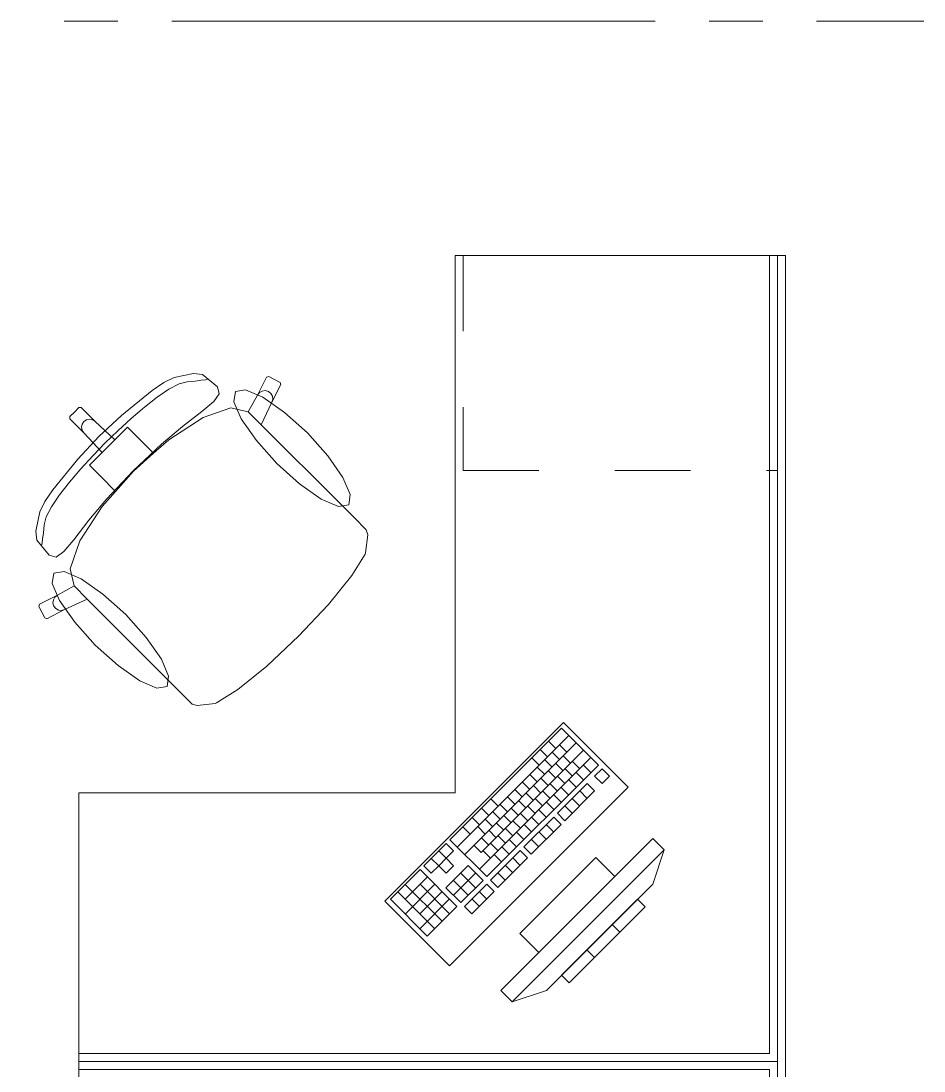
# Model space of a CAD drawing. Header units: inches. Extents: x -38 to 5698, y -33 to 92.
# Drawn here: x 289.594 to 291.275, y 18.946 to 20.9 of the extents above; entities that cross this region are included whole.
import ezdxf

# ---------------------------------------------------------------- set-up
doc = ezdxf.new("R2010")
doc.units = ezdxf.units.IN
doc.header["$MEASUREMENT"] = 0
doc.linetypes.add('Punto & Raya', pattern=[0.65, 0.5, -0.075, 0, -0.075])
doc.linetypes.add('Rayas', pattern=[0.282222, 0.141111, -0.141111])
doc.layers.add('02 _ ARQ _ ALB _ Ejes Generales', color=7, linetype='Continuous')
doc.layers.add('Interior - Mobiliario', color=7, linetype='Continuous')

msp = doc.modelspace()

# ---------------------------------------------------------------- linework, layer by layer
at = {"layer": '02 _ ARQ _ ALB _ Ejes Generales', "color": 252, "linetype": 'Punto & Raya', "lineweight": 13}
for p, q in [((288.2749, 20.9), (290.2749, 20.9)), ((290.2749, 20.9), (291.2749, 20.9))]:
    msp.add_line(p, q, dxfattribs=at)
at = {"layer": 'Interior - Mobiliario', "color": 175, "linetype": 'Rayas', "lineweight": 13}
for p, q in [((290.4173, 20.4638), (290.4173, 20.0638)), ((290.4173, 20.0638), (291.0023, 20.0638))]:
    msp.add_line(p, q, dxfattribs=at)
at = {"layer": 'Interior - Mobiliario', "color": 175, "linetype": 'Continuous', "lineweight": 13}
for p, q in [((291.0173, 20.4638), (290.9873, 20.4638)), ((290.9873, 20.4638), (290.9873, 18.9788)), ((291.0173, 18.9788), (291.0173, 20.4638)), ((289.9155, 20.2441), (289.8794, 20.2364)), ((289.9323, 20.2423), (289.9155, 20.2441)), ((289.9601, 20.2191), (289.9323, 20.2423)), ((289.8601, 20.2274), (289.8384, 20.2125)), ((289.8794, 20.2364), (289.8601, 20.2274)), ((289.8698, 20.2148), (289.8886, 20.2247)), ((289.8886, 20.2247), (289.9034, 20.2286)), ((289.9034, 20.2286), (289.9188, 20.2298)), ((289.9188, 20.2298), (289.9295, 20.2318)), ((289.9295, 20.2318), (289.9376, 20.2326)), ((289.9376, 20.2326), (289.9421, 20.2334)), ((290.0515, 20.2371), (290.0345, 20.204)), ((290.0555, 20.2384), (290.0515, 20.2371)), ((290.0769, 20.2276), (290.0555, 20.2384)), ((290.0612, 20.1905), (290.0782, 20.2236)), ((290.0782, 20.2236), (290.0769, 20.2276)), ((289.8384, 20.2125), (289.7817, 20.1657)), ((289.8479, 20.1999), (289.8698, 20.2148)), ((289.9535, 20.1918), (289.9635, 20.2062)), ((289.9635, 20.2062), (289.9601, 20.2191)), ((290.0345, 20.204), (290.0172, 20.173)), ((290.0382, 20.2086), (290.0345, 20.204)), ((290.0433, 20.2115), (290.0382, 20.2086)), ((290.0491, 20.2122), (290.0433, 20.2115)), ((290.0548, 20.2106), (290.0491, 20.2122)), ((290.0593, 20.207), (290.0548, 20.2106)), ((290.0622, 20.2019), (290.0593, 20.207)), ((290.0628, 20.1961), (290.0622, 20.2019)), ((289.8241, 20.1813), (289.8479, 20.1999)), ((289.9312, 20.1732), (289.9535, 20.1918)), ((290.0416, 20.1487), (290.0612, 20.1905)), ((290.0612, 20.1905), (290.0628, 20.1961)), ((289.6852, 20.1638), (289.6938, 20.1724)), ((289.6852, 20.1596), (289.6852, 20.1638)), ((289.7023, 20.1809), (289.6938, 20.1724)), ((289.7065, 20.1809), (289.7023, 20.1809)), ((289.7326, 20.1548), (289.7065, 20.1809)), ((289.7817, 20.1657), (289.7395, 20.1266)), ((289.7994, 20.1602), (289.8241, 20.1813)), ((289.8951, 20.1453), (289.9312, 20.1732)), ((289.9852, 20.1804), (289.9333, 20.1621)), ((290.0172, 20.173), (289.9852, 20.1804)), ((290.0174, 20.1729), (290.0172, 20.173)), ((290.0174, 20.1729), (290.0416, 20.1487)), ((289.7113, 20.1335), (289.6852, 20.1596)), ((289.7069, 20.1441), (289.7081, 20.1498)), ((289.708, 20.1383), (289.7069, 20.1441)), ((289.7081, 20.1498), (289.7114, 20.1547)), ((289.7163, 20.158), (289.7114, 20.1547)), ((289.722, 20.1592), (289.7163, 20.158)), ((289.7278, 20.1581), (289.722, 20.1592)), ((289.7326, 20.1548), (289.7278, 20.1581)), ((289.7692, 20.1208), (289.7326, 20.1548)), ((289.7928, 20.1445), (289.7692, 20.1208)), ((289.7748, 20.1376), (289.7994, 20.1602)), ((289.8139, 20.1233), (289.7928, 20.1445)), ((289.8558, 20.1126), (289.8951, 20.1453)), ((289.9333, 20.1621), (289.8695, 20.1207)), ((290.1895, 20.0008), (290.0416, 20.1487)), ((289.7004, 20.0844), (289.7395, 20.1266)), ((289.7113, 20.1335), (289.708, 20.1383)), ((289.7453, 20.0969), (289.7113, 20.1335)), ((289.7513, 20.1148), (289.7748, 20.1376)), ((289.7513, 20.1148), (289.7285, 20.0913)), ((289.7453, 20.0969), (289.7572, 20.1089)), ((289.7692, 20.1208), (289.7572, 20.1089)), ((289.803, 20.0631), (289.8558, 20.1126)), ((289.8413, 20.0959), (289.8139, 20.1233)), ((289.8695, 20.1207), (289.8413, 20.0959)), ((289.7285, 20.0913), (289.7059, 20.0667)), ((289.7216, 20.0733), (289.7453, 20.0969)), ((289.8413, 20.0959), (289.8035, 20.0626)), ((289.6536, 20.0277), (289.7004, 20.0844)), ((289.7059, 20.0667), (289.6848, 20.042)), ((289.7428, 20.0522), (289.7216, 20.0733)), ((289.7702, 20.0248), (289.7428, 20.0522)), ((289.803, 20.0631), (289.7535, 20.0103)), ((289.7702, 20.0248), (289.8035, 20.0626)), ((289.6387, 20.006), (289.6536, 20.0277)), ((289.6848, 20.042), (289.6662, 20.0182)), ((289.6662, 20.0182), (289.6513, 19.9963)), ((289.7535, 20.0103), (289.7208, 19.971)), ((289.7454, 19.9966), (289.7702, 20.0248)), ((289.6297, 19.9867), (289.6387, 20.006)), ((289.6513, 19.9963), (289.6414, 19.9775)), ((289.704, 19.9328), (289.7454, 19.9966)), ((290.215, 19.9753), (290.1895, 20.0008)), ((289.622, 19.9506), (289.6297, 19.9867)), ((289.6414, 19.9775), (289.6375, 19.9627)), ((289.7208, 19.971), (289.6929, 19.9349)), ((290.237, 19.9534), (290.215, 19.9753)), ((289.6238, 19.9338), (289.622, 19.9506)), ((289.6375, 19.9627), (289.6363, 19.9473)), ((290.2398, 19.9441), (290.237, 19.9534)), ((289.647, 19.906), (289.6238, 19.9338)), ((289.6335, 19.9285), (289.6327, 19.924)), ((289.6343, 19.9366), (289.6335, 19.9285)), ((289.6363, 19.9473), (289.6343, 19.9366)), ((289.6929, 19.9349), (289.6743, 19.9126)), ((289.6857, 19.8809), (289.704, 19.9328)), ((290.2358, 19.9102), (290.2398, 19.9441)), ((289.6743, 19.9126), (289.6599, 19.9026)), ((290.235, 19.908), (290.2358, 19.9102)), ((289.6599, 19.9026), (289.647, 19.906)), ((290.21, 19.868), (290.235, 19.908)), ((289.6931, 19.8489), (289.6857, 19.8809)), ((290.1665, 19.8143), (290.21, 19.868)), ((289.629, 19.8146), (289.6621, 19.8316)), ((289.6575, 19.8279), (289.6621, 19.8316)), ((289.6621, 19.8316), (289.6931, 19.8489)), ((289.6932, 19.8487), (289.6931, 19.8489)), ((289.6932, 19.8487), (289.7174, 19.8245)), ((289.6277, 19.8106), (289.629, 19.8146)), ((289.6539, 19.817), (289.6546, 19.8228)), ((289.6555, 19.8113), (289.6539, 19.817)), ((289.6546, 19.8228), (289.6575, 19.8279)), ((289.6591, 19.8068), (289.6555, 19.8113)), ((289.7174, 19.8245), (289.6756, 19.8049)), ((289.8653, 19.6766), (289.7174, 19.8245)), ((290.1109, 19.7552), (290.1658, 19.8135)), ((290.1658, 19.8135), (290.1665, 19.8143)), ((289.6385, 19.7892), (289.6277, 19.8106)), ((289.6756, 19.8049), (289.6425, 19.7879)), ((289.6642, 19.8039), (289.6591, 19.8068)), ((289.67, 19.8033), (289.6642, 19.8039)), ((289.6756, 19.8049), (289.67, 19.8033)), ((289.6425, 19.7879), (289.6385, 19.7892)), ((290.1109, 19.7552), (290.0526, 19.7003)), ((290.0518, 19.6996), (289.9981, 19.6561)), ((290.0526, 19.7003), (290.0518, 19.6996)), ((289.8908, 19.6511), (289.8653, 19.6766)), ((289.9981, 19.6561), (289.9581, 19.6311)), ((289.9127, 19.6291), (289.8908, 19.6511)), ((289.922, 19.6263), (289.9127, 19.6291)), ((289.9559, 19.6303), (289.922, 19.6263)), ((289.9581, 19.6311), (289.9559, 19.6303)), ((290.6004, 19.5842), (290.3927, 19.3765)), ((290.6689, 19.5156), (290.6004, 19.5842)), ((290.6141, 19.5705), (290.4064, 19.3628)), ((290.5761, 19.56), (290.5899, 19.5463)), ((290.6278, 19.5568), (290.4201, 19.3491)), ((290.6415, 19.5431), (290.4511, 19.3527)), ((290.5606, 19.5444), (290.5743, 19.5307)), ((290.5829, 19.5393), (290.5966, 19.5256)), ((290.5968, 19.5532), (290.6105, 19.5395)), ((290.6552, 19.5294), (290.4475, 19.3217)), ((290.545, 19.5288), (290.5587, 19.5151)), ((290.5691, 19.5255), (290.5828, 19.5118)), ((290.5897, 19.5187), (290.6034, 19.505)), ((290.6036, 19.5326), (290.6173, 19.5188)), ((290.6207, 19.5223), (290.6345, 19.5086)), ((290.4612, 19.3079), (290.6689, 19.5156)), ((290.5552, 19.5117), (290.569, 19.4979)), ((290.5759, 19.5049), (290.5896, 19.4911)), ((290.6069, 19.5085), (290.6206, 19.4947)), ((290.6275, 19.5017), (290.6413, 19.488)), ((290.6414, 19.5155), (290.6551, 19.5018)), ((290.6758, 19.5088), (290.662, 19.4949)), ((290.6895, 19.4951), (290.6758, 19.5088)), ((290.5275, 19.484), (290.5413, 19.4702)), ((290.5414, 19.4978), (290.5551, 19.4841)), ((290.562, 19.491), (290.5757, 19.4773)), ((290.5792, 19.4808), (290.5929, 19.467)), ((290.6481, 19.4811), (290.5927, 19.4257)), ((290.5931, 19.4946), (290.6068, 19.4809)), ((290.6137, 19.4878), (290.6274, 19.4741)), ((290.6618, 19.4674), (290.6481, 19.4811)), ((290.662, 19.4949), (290.6757, 19.4812)), ((290.6757, 19.4812), (290.6895, 19.4951)), ((290.5137, 19.4701), (290.5274, 19.4564)), ((290.5343, 19.4633), (290.548, 19.4496)), ((290.5482, 19.4772), (290.5619, 19.4635)), ((290.5654, 19.4669), (290.5791, 19.4532)), ((290.586, 19.4601), (290.5997, 19.4464)), ((290.5998, 19.474), (290.6136, 19.4603)), ((290.6064, 19.412), (290.6618, 19.4674)), ((290.6343, 19.4673), (290.648, 19.4535)), ((290.4688, 19.4527), (290.4825, 19.439)), ((290.486, 19.4424), (290.4997, 19.4287)), ((290.4998, 19.4563), (290.5136, 19.4425)), ((290.5205, 19.4495), (290.5342, 19.4358)), ((290.5515, 19.4531), (290.5652, 19.4394)), ((290.5721, 19.4463), (290.5859, 19.4326)), ((290.6204, 19.4534), (290.6341, 19.4397)), ((290.4515, 19.4354), (290.4652, 19.4216)), ((290.4722, 19.4286), (290.4859, 19.4149)), ((290.4928, 19.4218), (290.5065, 19.4081)), ((290.5066, 19.4356), (290.5204, 19.4219)), ((290.5238, 19.4254), (290.5375, 19.4117)), ((290.5377, 19.4392), (290.5514, 19.4255)), ((290.5583, 19.4324), (290.572, 19.4187)), ((290.5927, 19.4257), (290.6064, 19.412)), ((290.6066, 19.4396), (290.6203, 19.4258)), ((290.4169, 19.4007), (290.4306, 19.387)), ((290.4342, 19.418), (290.4479, 19.4043)), ((290.4445, 19.4009), (290.4582, 19.3872)), ((290.4583, 19.4147), (290.472, 19.401)), ((290.4789, 19.4079), (290.4927, 19.3942)), ((290.51, 19.4115), (290.5237, 19.3978)), ((290.5858, 19.4188), (290.5304, 19.3634)), ((290.5306, 19.4047), (290.5443, 19.391)), ((290.5441, 19.3497), (290.5995, 19.4051)), ((290.5445, 19.4186), (290.5582, 19.4049)), ((290.5719, 19.4049), (290.5857, 19.3912)), ((290.5995, 19.4051), (290.5858, 19.4188)), ((290.4651, 19.3941), (290.4788, 19.3804)), ((290.4823, 19.3838), (290.496, 19.3701)), ((290.4961, 19.3977), (290.5098, 19.384)), ((290.5168, 19.3909), (290.5305, 19.3772)), ((290.5581, 19.3911), (290.5718, 19.3774)), ((290.3857, 19.3696), (290.3442, 19.328)), ((290.3995, 19.3559), (290.3857, 19.3696)), ((290.3927, 19.3765), (290.4612, 19.3079)), ((290.4374, 19.3664), (290.4511, 19.3527)), ((290.4512, 19.3802), (290.465, 19.3665)), ((290.4684, 19.37), (290.4821, 19.3563)), ((290.77, 19.3789), (290.4872, 19.0961)), ((290.4891, 19.3632), (290.5028, 19.3495)), ((290.5029, 19.377), (290.5166, 19.3633)), ((290.5304, 19.3634), (290.5441, 19.3497)), ((290.5443, 19.3772), (290.558, 19.3635)), ((290.7913, 19.3577), (290.77, 19.3789)), ((290.3719, 19.3557), (290.3856, 19.342)), ((290.3856, 19.342), (290.3995, 19.3559)), ((290.4546, 19.3561), (290.4683, 19.3424)), ((290.5235, 19.3565), (290.4681, 19.3011)), ((290.4752, 19.3493), (290.4889, 19.3356)), ((290.4818, 19.2874), (290.5372, 19.3428)), ((290.5084, 19.0748), (290.7913, 19.3577)), ((290.5096, 19.3426), (290.5233, 19.3289)), ((290.664, 19.3435), (290.5226, 19.2021)), ((290.5372, 19.3428), (290.5235, 19.3565)), ((290.6993, 19.3082), (290.664, 19.3435)), ((290.7913, 19.3577), (290.77, 19.294)), ((290.3442, 19.328), (290.3579, 19.3143)), ((290.3579, 19.3143), (290.3718, 19.3282)), ((290.358, 19.3419), (290.3718, 19.3282)), ((290.3856, 19.342), (290.3718, 19.3282)), ((290.3718, 19.3282), (290.3855, 19.3145)), ((290.4269, 19.3284), (290.3853, 19.2869)), ((290.3855, 19.3145), (290.3993, 19.3283)), ((290.3993, 19.3283), (290.3856, 19.342)), ((290.4543, 19.301), (290.4269, 19.3284)), ((290.4958, 19.3288), (290.5095, 19.3151)), ((290.3373, 19.3211), (290.2819, 19.2657)), ((290.351, 19.3074), (290.3094, 19.2659)), ((290.4058, 19.2525), (290.3373, 19.3211)), ((290.4406, 19.3147), (290.3991, 19.2732)), ((290.413, 19.3146), (290.4405, 19.2872)), ((290.4819, 19.3149), (290.4957, 19.3012)), ((290.5579, 19.1668), (290.6993, 19.3082)), ((290.3647, 19.2937), (290.3093, 19.2383)), ((290.3096, 19.2934), (290.3781, 19.2249)), ((290.3371, 19.2936), (290.392, 19.2387)), ((290.3853, 19.2869), (290.4128, 19.2595)), ((290.3992, 19.3007), (290.4266, 19.2733)), ((290.4128, 19.2595), (290.4543, 19.301)), ((290.4612, 19.2942), (290.4196, 19.2526)), ((290.4749, 19.2804), (290.4612, 19.2942)), ((290.4681, 19.3011), (290.4818, 19.2874)), ((290.77, 19.294), (290.5721, 19.0961)), ((290.2819, 19.2657), (290.3505, 19.1972)), ((290.2957, 19.2796), (290.3643, 19.211)), ((290.3921, 19.2663), (290.3367, 19.2109)), ((290.3784, 19.28), (290.3369, 19.2384)), ((290.4333, 19.2389), (290.4749, 19.2804)), ((290.4335, 19.2665), (290.4472, 19.2527)), ((290.4473, 19.2803), (290.461, 19.2666)), ((290.7418, 19.2658), (290.6003, 19.1243)), ((290.7559, 19.2516), (290.7418, 19.2658)), ((290.3505, 19.1972), (290.4058, 19.2525)), ((290.4196, 19.2526), (290.4333, 19.2389)), ((290.6145, 19.1102), (290.7559, 19.2516)), ((290.6946, 19.2186), (290.7088, 19.2045)), ((290.5226, 19.2021), (290.5579, 19.1668)), ((290.6475, 19.1715), (290.6616, 19.1573)), ((290.6003, 19.1243), (290.6145, 19.1102)), ((290.4872, 19.0961), (290.5084, 19.0748)), ((290.5084, 19.0748), (290.5721, 19.0961)), ((289.7023, 18.9788), (289.7023, 18.9488)), ((290.9873, 18.9788), (289.7023, 18.9788)), ((291.0173, 18.9488), (291.0173, 18.9788)), ((289.7023, 18.9488), (290.9873, 18.9488)), ((290.9873, 18.9488), (290.9873, 17.4638)), ((291.0173, 17.4638), (291.0173, 18.9488))]:
    msp.add_line(p, q, dxfattribs=at)
at = {"layer": 'Interior - Mobiliario', "color": 175, "linetype": 'Continuous', "lineweight": 13, "flags": 128}
for points in [[(291.0023, 18.9638), (291.0023, 20.4638), (290.4023, 20.4638), (290.4023, 19.4638), (289.7023, 19.4638), (289.7023, 18.9638)], [(290.1274, 20.1336), (290.0849, 20.1718), (290.0446, 20.1998), (290.0125, 20.2134), (289.9936, 20.2105), (289.9907, 20.1916), (290.0043, 20.1595), (290.0324, 20.1192), (290.0705, 20.0767), (290.113, 20.0385), (290.1533, 20.0105), (290.1854, 19.9969), (290.2043, 19.9998), (290.2072, 20.0187), (290.1936, 20.0508), (290.1656, 20.0911)], [(289.7325, 19.7387), (289.6943, 19.7812), (289.6663, 19.8215), (289.6527, 19.8536), (289.6556, 19.8725), (289.6745, 19.8754), (289.7066, 19.8618), (289.7469, 19.8338), (289.7894, 19.7956), (289.8276, 19.7531), (289.8556, 19.7128), (289.8692, 19.6807), (289.8663, 19.6618), (289.8474, 19.6589), (289.8153, 19.6725), (289.775, 19.7005)], [(290.7241, 19.4744), (290.6039, 19.5946), (290.2715, 19.2622), (290.3917, 19.142)], [(291.0023, 18.9638), (291.0023, 17.4638), (290.4023, 17.4638), (290.4023, 18.4638), (289.7023, 18.4638), (289.7023, 18.9638)]]:
    msp.add_lwpolyline(points, close=True, dxfattribs=at)

doc.saveas('drawing.dxf')
